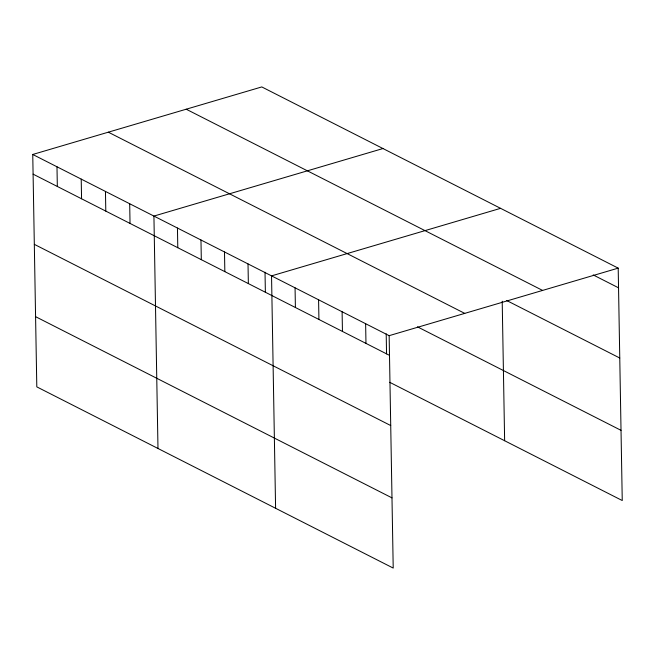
<?xml version="1.0" encoding="UTF-8"?>
<svg xmlns="http://www.w3.org/2000/svg" width="655" height="655" viewBox="0 0 655 655"><rect width="100%" height="100%" fill="white"/><g stroke="black" fill="none" stroke-linecap="round" stroke-linejoin="round"><path stroke-width="0.98" d="M32.75 154.465L389.152 335.671L393.213 568.073L36.803 386.868L32.75 154.465L261.787 86.927L618.197 268.132L622.25 500.535L389.741 382.315M382.97 148.538L153.925 216.076L157.986 448.478M500.584 208.339L271.538 275.878L275.599 508.272M389.152 335.671L618.197 268.132M593.209 274.936L618.533 287.815M186.208 109.213L542.61 290.427M506.675 300.514L619.761 358.015M108.337 132.179L464.739 313.385M417.464 326.837L621.022 430.335M33.094 174.14L389.496 355.354M34.322 244.34L390.724 425.553M35.583 316.668L391.985 497.874M502.205 301.226L504.637 440.733M386.204 333.804L386.548 353.864M365.629 323.717L365.973 343.392M342.106 311.755L342.45 331.43M318.584 299.793L318.928 319.476M295.061 287.832L295.405 307.514M265.021 272.193L265.373 292.253M248.016 263.916L248.36 283.59M224.493 251.954L224.837 271.637M200.97 239.992L201.314 259.675M177.448 228.038L177.792 247.713M129.69 203.754L130.034 223.429M105.455 191.432L105.799 211.106M81.22 179.11L81.564 198.784M56.985 166.788L57.329 186.462"/></g></svg>
